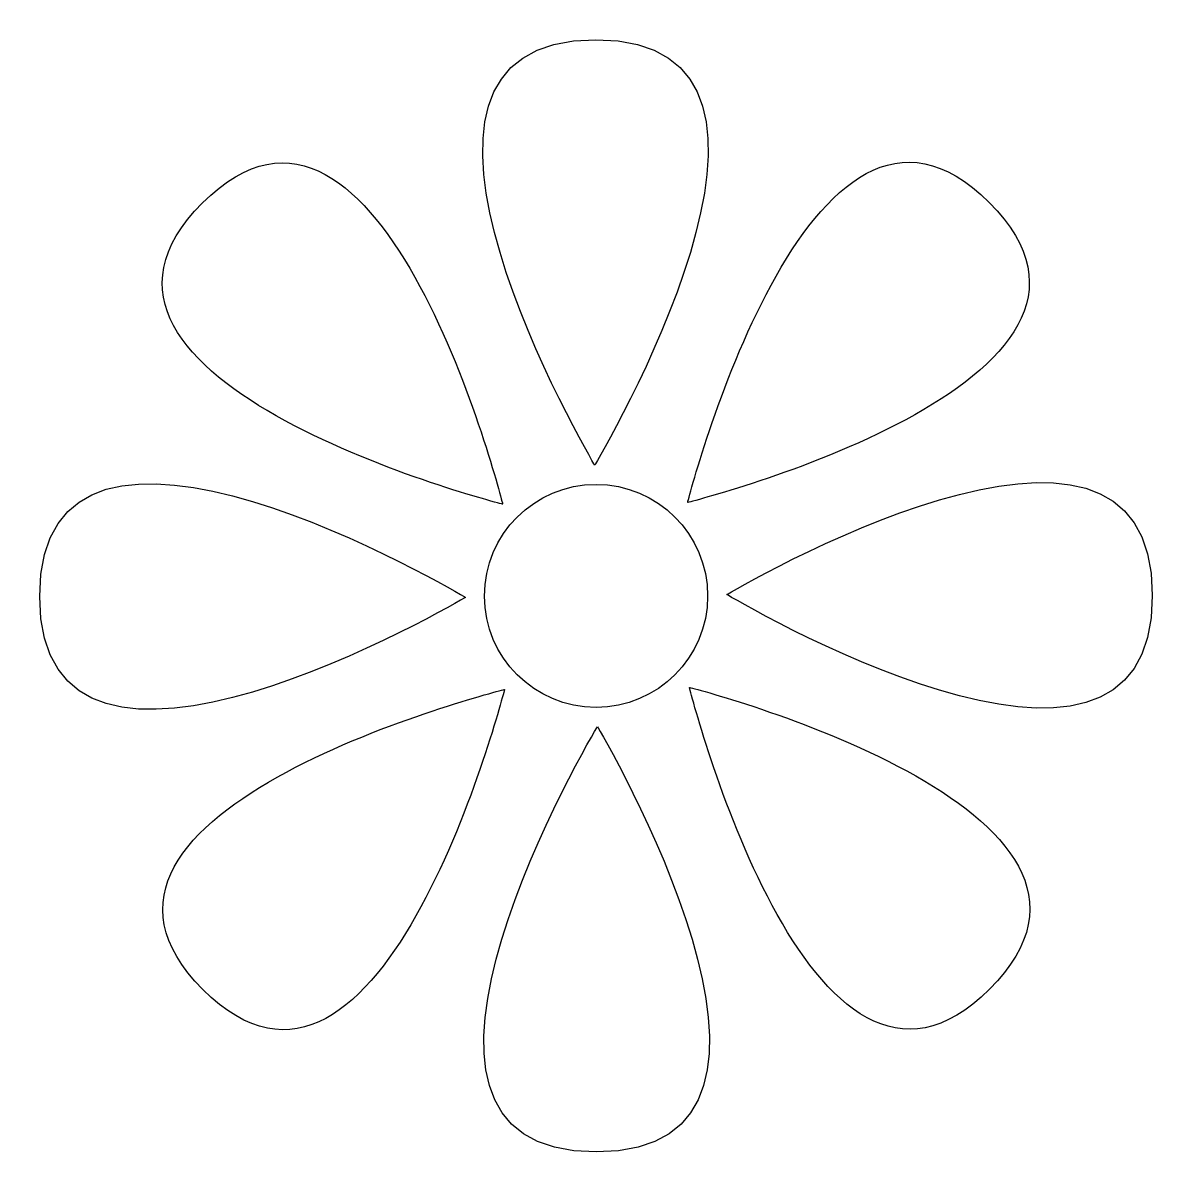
# Model space of a CAD drawing. Header units: centimetres. Extents: x -9.9 to 9.9, y -9.9 to 9.9.
import ezdxf

# ---------------------------------------------------------------- set-up
doc = ezdxf.new("R2010")
doc.units = ezdxf.units.CM
doc.header["$MEASUREMENT"] = 0
doc.layers.add('Camada 1', color=7, linetype='Continuous')

msp = doc.modelspace()

# ---------------------------------------------------------------- linework, layer by layer
at = {"layer": 'Camada 1'}
for points, knots in [([(-1.61913, 1.58974), (-1.61913, 1.58974), (-3.71537, 9.92994), (-6.82724, 6.81804), (-6.82724, 6.81804), (-9.94353, 3.70701), (-1.61913, 1.58974), (-1.61913, 1.58974)], [0, 0, 0, 0, 0.33333333, 0.33333333, 0.33333333, 0.33333333, 1, 1, 1, 1]), ([(6.822, 6.82682), (3.70478, 9.94134), (1.58926, 1.61956), (1.58926, 1.61956), (1.58926, 1.61956), (1.58926, 1.61956), (9.93562, 3.7158), (6.822, 6.82682)], [0, 0, 0, 0, 0.33333333, 0.33333333, 0.33333333, 0.33333333, 1, 1, 1, 1]), ([(-0.00528, 9.64926), (-4.40911, 9.64926), (-0.02282, 2.26858), (-0.02282, 2.26858), (-0.02282, 2.26858), (-0.02282, 2.26858), (4.39588, 9.64926), (-0.00528, 9.64926)], [0, 0, 0, 0, 0.33333333, 0.33333333, 0.33333333, 0.33333333, 1, 1, 1, 1]), ([(-9.65146, -0.00832), (-9.65146, -4.41133), (-2.26728, -0.02591), (-2.26728, -0.02591), (-2.26728, -0.02591), (-2.26728, -0.02591), (-9.65146, 4.3999), (-9.65146, -0.00832)], [0, 0, 0, 0, 0.33333333, 0.33333333, 0.33333333, 0.33333333, 1, 1, 1, 1]), ([(2.26985, 0.02327), (2.26985, 0.02327), (9.65146, -4.40077), (9.65146, 0.00398), (9.65146, 0.00398), (9.65146, 4.41043), (2.26985, 0.02327), (2.26985, 0.02327)], [0, 0, 0, 0, 0.33333333, 0.33333333, 0.33333333, 0.33333333, 1, 1, 1, 1]), ([(-0.00004, 1.93531), (-1.0683, 1.93531), (-1.93486, 1.06875), (-1.93486, -0.00305), (-1.93486, -0.00305), (-1.93486, -1.07136), (-1.0683, -1.93443), (-0.00004, -1.93443), (-0.00004, -1.93443), (1.06999, -1.93443), (1.93655, -1.07136), (1.93655, -0.00305), (1.93655, -0.00305), (1.93655, 1.06874), (1.06999, 1.93531), (-0.00004, 1.93531)], [0, 0, 0, 0, 0.2, 0.2, 0.2, 0.2, 0.4, 0.4, 0.4, 0.4, 0.6, 0.6, 0.6, 0.6, 1, 1, 1, 1]), ([(1.62082, -1.58709), (1.62082, -1.58709), (3.71529, -9.93694), (6.82901, -6.82327), (6.82901, -6.82327), (9.94266, -3.70966), (1.62082, -1.58709), (1.62082, -1.58709)], [0, 0, 0, 0, 0.33333333, 0.33333333, 0.33333333, 0.33333333, 1, 1, 1, 1]), ([(-6.82198, -6.82857), (-3.70746, -9.94571), (-1.58842, -1.62395), (-1.58842, -1.62395), (-1.58842, -1.62395), (-1.58842, -1.62395), (-9.93387, -3.71315), (-6.82198, -6.82857)], [0, 0, 0, 0, 0.33333333, 0.33333333, 0.33333333, 0.33333333, 1, 1, 1, 1]), ([(0.00348, -9.64926), (4.40996, -9.64926), (0.02451, -2.26948), (0.02451, -2.26948), (0.02451, -2.26948), (0.02451, -2.26948), (-4.39773, -9.64926), (0.00348, -9.64926)], [0, 0, 0, 0, 0.33333333, 0.33333333, 0.33333333, 0.33333333, 1, 1, 1, 1])]:
    msp.add_open_spline(points, degree=3, knots=knots, dxfattribs=at)

doc.saveas('drawing.dxf')
